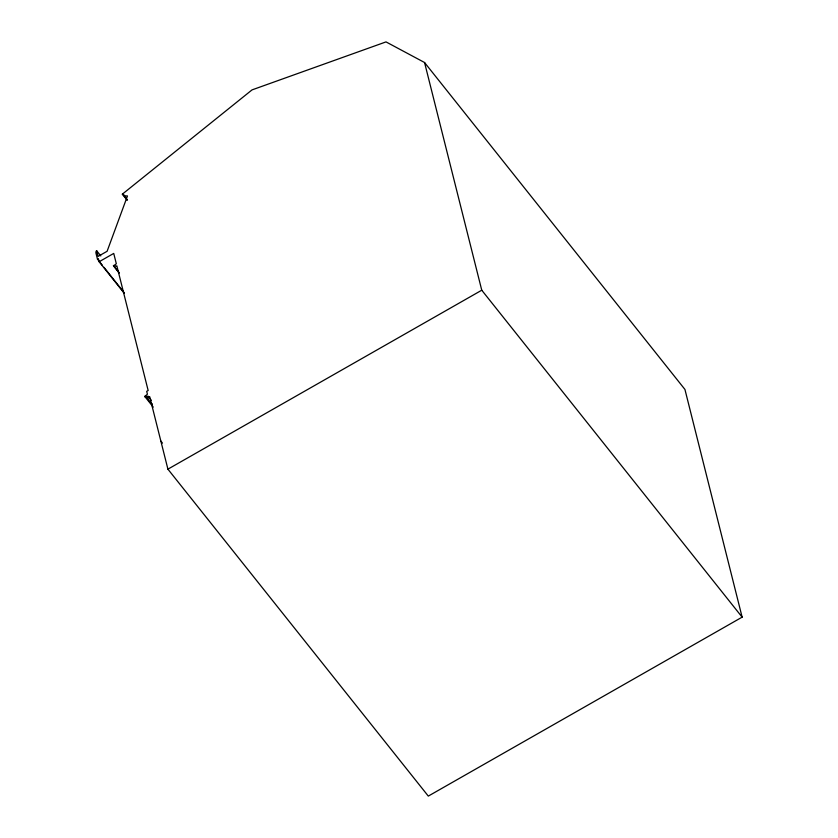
<?xml version="1.0" encoding="UTF-8"?>
<svg xmlns="http://www.w3.org/2000/svg" width="838" height="838" viewBox="0 0 838 838"><rect width="100%" height="100%" fill="white"/><g stroke="black" fill="none" stroke-linecap="round" stroke-linejoin="round"><path stroke-width="1.26" d="M127.219 200.303L122.338 194.165L252.039 89.886L386.004 41.9L424.552 62.515L684.939 389.45L742.133 617.145L428.302 796.1L167.914 469.165L149.719 396.72L148.839 397.212L151.28 400.281M102.351 265.269L97.47 259.141L95.867 252.73L96.129 251.149L96.716 250.813L98.119 256.407L107.107 251.285L127.481 195.935L125.47 195.914L122.338 194.165M153.27 407.132L144.723 396.405L147.425 394.237L146.702 391.336L148.158 390.508L116.849 265.845A1.886 1.1 -38.5 0 1 115.183 265.866A1.886 1.1 -38.5 0 0 113.518 265.887L116.325 263.771L113.727 253.422L99.125 261.749L124.359 293.415M97.47 259.141L98.35 258.638L99.125 261.749M151.783 404.042L146.095 396.887L146.629 396.584A2.116 1.236 -38.5 0 1 148.745 396.835L148.839 397.212M167.914 469.165L481.756 290.21L424.552 62.515M144.723 396.405L145.131 396.919L145.938 396.269L146.095 396.887M481.756 290.21L742.133 617.145M123.102 194.584L127.177 199.695M113.402 265.437L119.101 272.591M113.518 265.887L119.216 273.041M96.716 250.813L100.79 255.925M103.985 267.312L124.328 292.86M146.755 397.296L148.378 399.338M150.002 401.381L152.443 404.44M160.865 441.071L162.488 443.113"/></g></svg>
